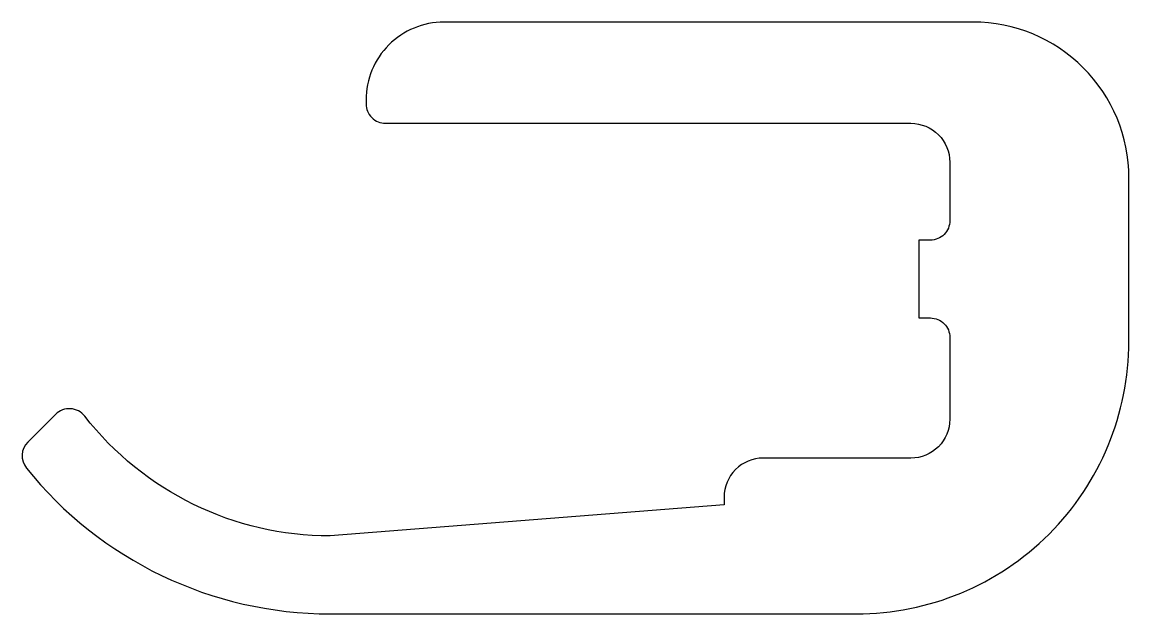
# Model space of a CAD drawing. Extents: x 175.3 to 189.5, y 235.6 to 243.2.
import ezdxf

# ---------------------------------------------------------------- set-up
doc = ezdxf.new("R2010")
doc.units = 0
doc.layers.get('0').update_dxf_attribs({"linetype": 'CONTINUOUS'})

msp = doc.modelspace()

# ---------------------------------------------------------------- linework, layer by layer
msp.add_lwpolyline([(184.272, 237.084), (184.272, 236.984), (179.21, 236.584, -0.231024), (176.057, 238.123, 0.450645), (175.683, 238.146), (175.327, 237.79, 0.382411), (175.308, 237.457, 0.227609), (179.21, 235.584), (185.972, 235.584, 0.414214), (189.472, 239.084), (189.472, 241.184, 0.414214), (187.472, 243.184), (180.672, 243.184, 0.414214), (179.672, 242.184), (179.672, 242.134, 0.414214), (179.922, 241.884), (186.672, 241.884, -0.414214), (187.172, 241.384), (187.172, 240.634, -0.414214), (186.922, 240.384), (186.772, 240.384), (186.772, 239.384), (186.922, 239.384, -0.414214), (187.172, 239.134), (187.172, 238.084, -0.414214), (186.672, 237.584), (184.772, 237.584, 0.414214)], format="xyb", close=True)

doc.saveas('drawing.dxf')
